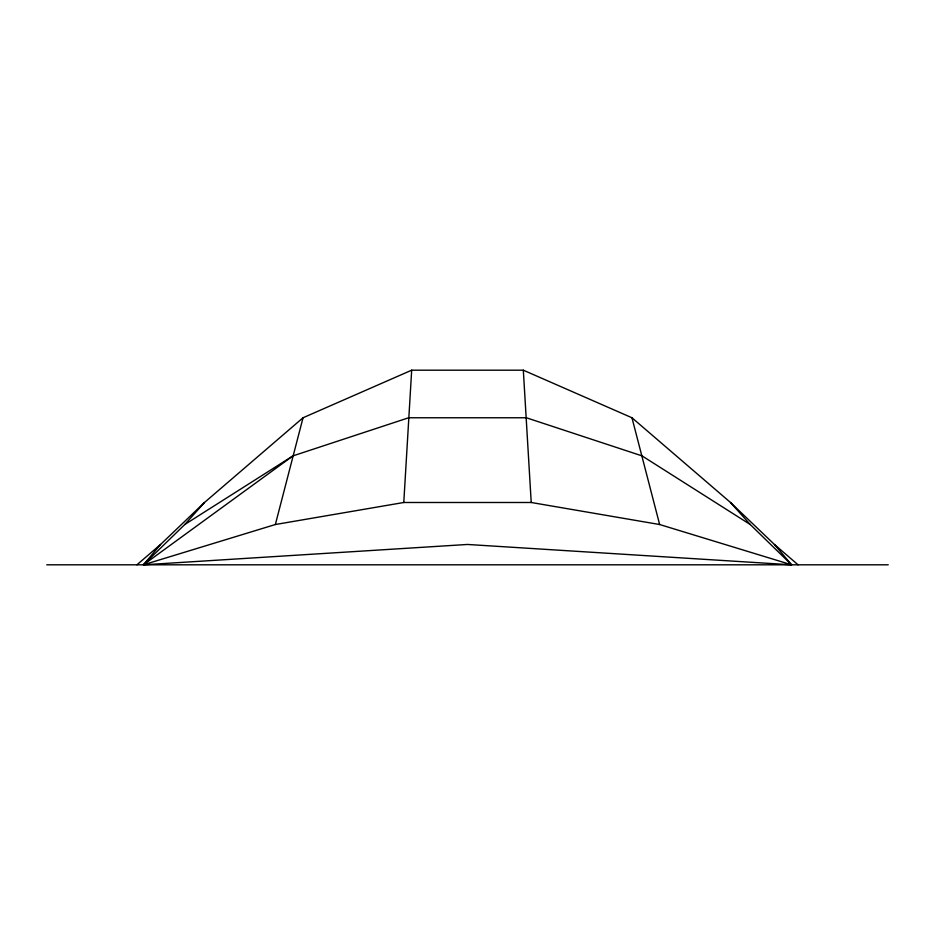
<?xml version="1.0" encoding="UTF-8"?>
<svg xmlns="http://www.w3.org/2000/svg" width="935" height="935" viewBox="0 0 935 935"><rect width="100%" height="100%" fill="white"/><g stroke="black" fill="none" stroke-linecap="round" stroke-linejoin="round"><path stroke-width="1.4" d="M411.68 370.19L303.045 417.758L204.484 502.492L160.575 544.462L143.417 564.81L275.357 524.523L403.78 502.492L411.68 370.19L523.319 370.19L631.955 417.758L730.515 502.492L774.425 544.462L798.069 564.81M275.357 524.523L303.045 417.758M774.425 544.462L791.583 564.81L467.5 544.462L143.417 564.81L184.768 524.523L204.484 502.492M136.931 564.81L160.575 544.462M143.417 564.81L292.959 455.883L408.688 417.758L526.312 417.758L642.041 455.883L750.232 524.523L791.583 564.81L659.642 524.523L531.22 502.492L403.78 502.492M184.768 524.523L292.959 455.883M46.75 564.81L888.25 564.81M730.515 502.492L750.232 524.523M631.955 417.758L659.642 524.523M523.319 370.19L531.22 502.492"/></g></svg>
